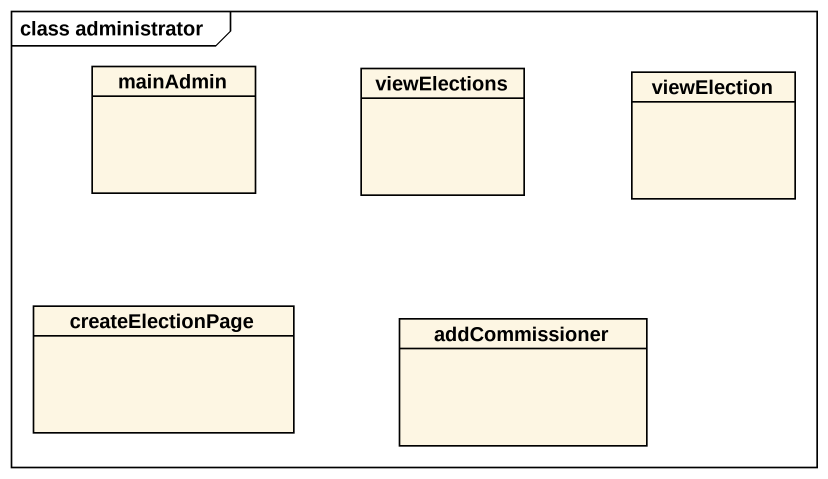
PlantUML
@startuml
mainframe class administrator
hide circle
hide empty members
class mainAdmin
class viewElections
class viewElection
class createElectionPage
class addCommissioner
@enduml
